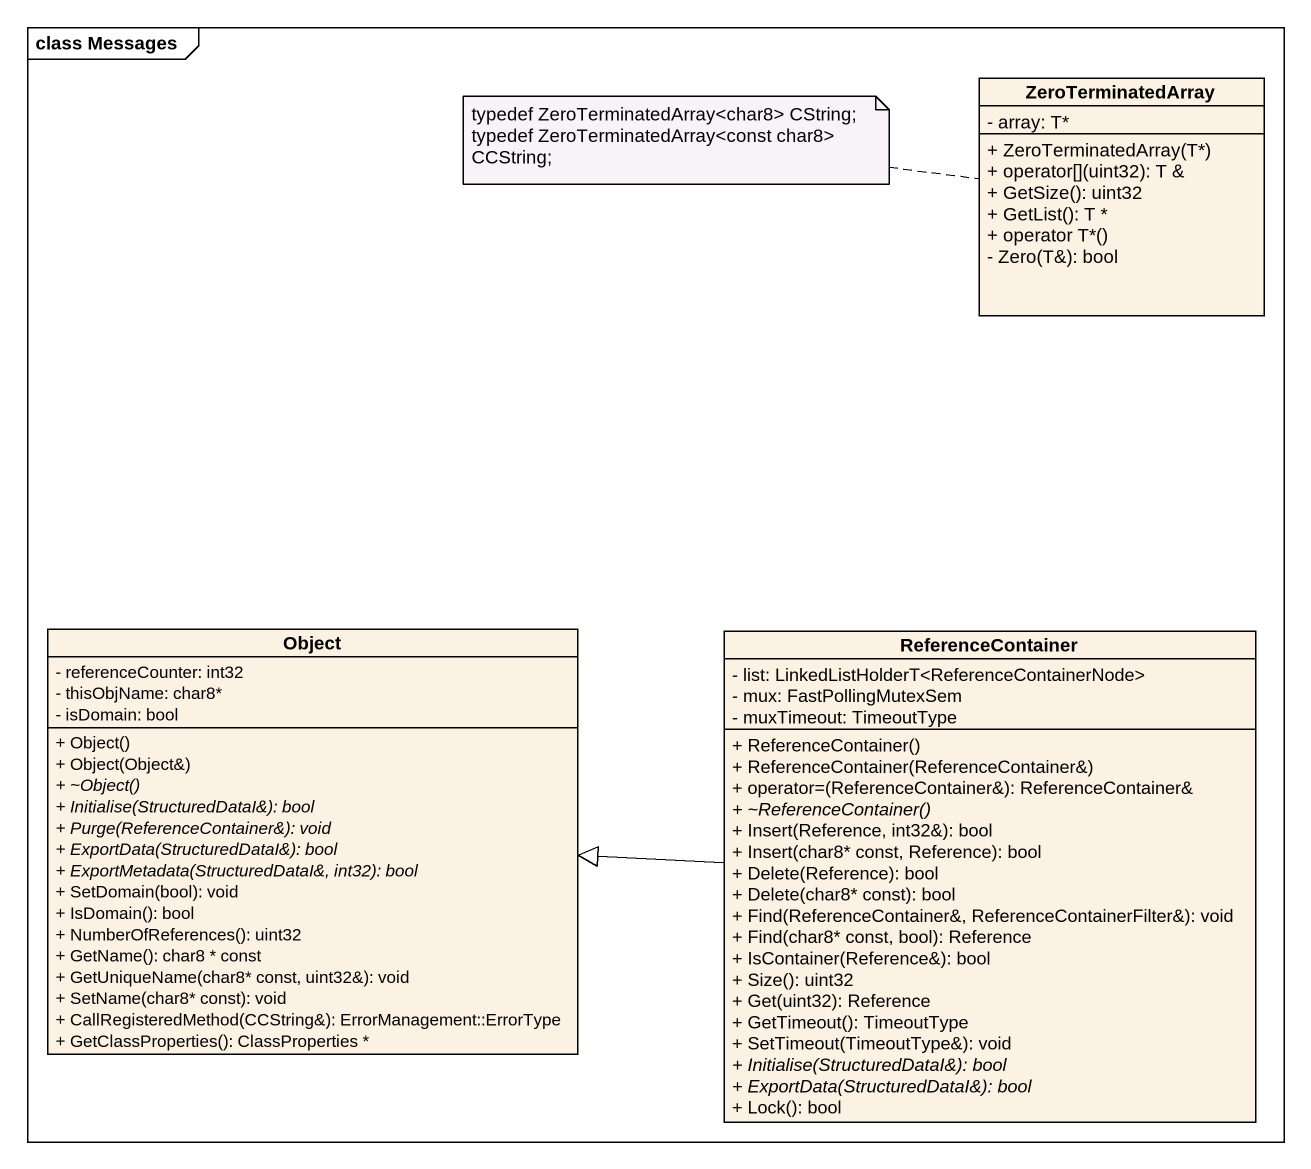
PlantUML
@startuml
mainframe class Messages
hide circle
hide empty members
skinparam classAttributeIconSize 0
class ZeroTerminatedArray {
  - array: T*
  + ZeroTerminatedArray(T*)
  + operator[](uint32): T &
  + GetSize(): uint32
  + GetList(): T *
  + operator T*()
  - Zero(T&): bool
}
class "Object" as Object_ {
  - referenceCounter: int32
  - thisObjName: char8*
  - isDomain: bool
  + Object()
  + Object(Object&)
  {abstract} + ~Object()
  {abstract} + Initialise(StructuredDataI&): bool
  {abstract} + Purge(ReferenceContainer&): void
  {abstract} + ExportData(StructuredDataI&): bool
  {abstract} + ExportMetadata(StructuredDataI&, int32): bool
  + SetDomain(bool): void
  + IsDomain(): bool
  + NumberOfReferences(): uint32
  + GetName(): char8 * const
  + GetUniqueName(char8* const, uint32&): void
  + SetName(char8* const): void
  + CallRegisteredMethod(CCString&): ErrorManagement::ErrorType
  + GetClassProperties(): ClassProperties *
}
class ReferenceContainer {
  - list: LinkedListHolderT<ReferenceContainerNode>
  - mux: FastPollingMutexSem
  - muxTimeout: TimeoutType
  + ReferenceContainer()
  + ReferenceContainer(ReferenceContainer&)
  + operator=(ReferenceContainer&): ReferenceContainer&
  {abstract} + ~ReferenceContainer()
  + Insert(Reference, int32&): bool
  + Insert(char8* const, Reference): bool
  + Delete(Reference): bool
  + Delete(char8* const): bool
  + Find(ReferenceContainer&, ReferenceContainerFilter&): void
  + Find(char8* const, bool): Reference
  + IsContainer(Reference&): bool
  + Size(): uint32
  + Get(uint32): Reference
  + GetTimeout(): TimeoutType
  + SetTimeout(TimeoutType&): void
  {abstract} + Initialise(StructuredDataI&): bool
  {abstract} + ExportData(StructuredDataI&): bool
  + Lock(): bool
}
ReferenceContainer -left-|> Object_
note left of ZeroTerminatedArray
  typedef ZeroTerminatedArray<char8> CString;
  typedef ZeroTerminatedArray<const char8> CCString;
end note
@enduml
